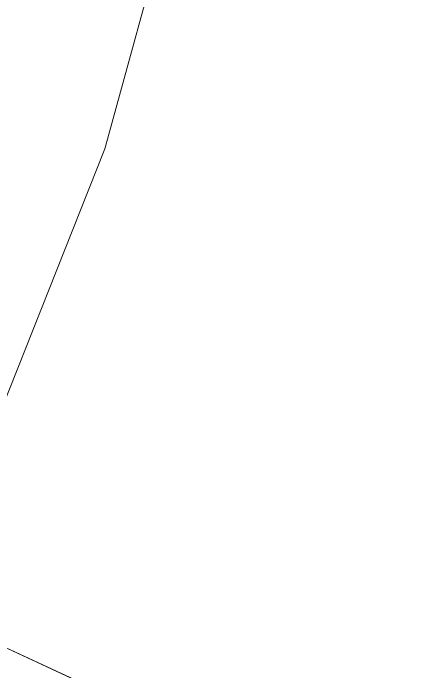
# Model space of a CAD drawing. Header units: metres. Extents: x -207 to 292, y -187 to 169.
# Drawn here: x -35.73 to -30.68, y -123.59 to -115.64 of the extents above; entities that cross this region are included whole.
import ezdxf

# ---------------------------------------------------------------- set-up
doc = ezdxf.new("R2010")
doc.units = ezdxf.units.M
doc.layers.add('C-TOPO', color=7, linetype='Continuous', lineweight=9)
doc.layers.add('C-TOPO-MAJR', color=7, linetype='Continuous', lineweight=35)
doc.layers.add('PR10-ARQ-PL-001-Emplazamiento-C-1_dwg', color=7, linetype='Continuous', lineweight=9, true_color=0x767676)

# ---------------------------------------------------------------- blocks, each defined once
blk = doc.blocks.new('PR10-ARQ-PL-001-Emplazamiento-C-1_dwg-674643-PLANTA EMPLAZAMIENTO ACTUALIZADO')
at = {"layer": 'C-TOPO', "flags": 128}
for points in [[(-36.1588, -113.1193), (-37.9528, -116.5881), (-37.9768, -116.6344), (-37.9813, -116.6431), (-38.0041, -116.6873), (-38.0916, -116.8564), (-38.7813, -118.1899), (-38.9393, -118.4956), (-38.9499, -118.5159), (-38.9919, -118.4941), (-39.0002, -118.5101), (-38.8671, -119.0205), (-38.4361, -120.673), (-36.9976, -122.2091), (-36.0937, -123.1743), (-32.2692, -124.945)], [(-41.5354, -117.1866), (-39.5779, -118.2085), (-39.0002, -118.5101), (-38.8671, -119.0205), (-38.4361, -120.673), (-36.9976, -122.2091), (-36.0937, -123.1743), (-32.2692, -124.945), (-31.4186, -127.5295), (-30.9869, -127.55), (-28.6845, -127.6589)]]:
    blk.add_lwpolyline(points, dxfattribs=at)
at = {"layer": 'C-TOPO-MAJR', "color": 1, "lineweight": 9, "true_color": 0xff0000, "flags": 128}
blk.add_lwpolyline([(-45.9407, -126.8058), (-45.0376, -126.6082), (-42.71, -125.7594), (-41.9559, -125.7551), (-37.026, -123.2481), (-36.5842, -122.6506), (-36.455, -121.8945), (-34.6203, -117.282), (-33.8417, -114.453), (-34.6754, -112.427), (-34.6812, -112.4129), (-34.8491, -112.357), (-35.0164, -112.2388), (-35.0007, -112.1665), (-35.1058, -112.0923), (-34.2151, -108.8244), (-35.0018, -107.6022), (-35.1025, -107.2422), (-36.1709, -106.7533), (-33.9792, -102.5775)], dxfattribs=at)

msp = doc.modelspace()

# ---------------------------------------------------------------- linework, layer by layer
at = {"layer": 'C-TOPO'}
for p, q in [((-36.0937, -123.1743), (-32.2692, -124.945)), ((-32.2692, -124.945), (-36.0937, -123.1743))]:
    msp.add_line(p, q, dxfattribs=at)
at = {"layer": 'C-TOPO-MAJR', "color": 1, "lineweight": 9, "true_color": 0xff0000, "flags": 128}
msp.add_lwpolyline([(-36.5842, -122.6506), (-36.455, -121.8945), (-34.6203, -117.282), (-33.8417, -114.453), (-34.6754, -112.427), (-34.6812, -112.4129), (-34.8491, -112.357), (-35.0164, -112.2388), (-35.0007, -112.1665), (-35.1058, -112.0923), (-34.2151, -108.8244), (-35.0018, -107.6022), (-35.1025, -107.2422), (-36.1709, -106.7533), (-33.9792, -102.5775), (-33.9331, -102.0664), (-33.8089, -101.7808), (-32.9178, -101.0667), (-32.7633, -100.9397), (-32.629, -100.949), (-31.7094, -99.2937), (-31.5676, -99.3879), (-30.9634, -98.6835), (-29.798, -99.271)], dxfattribs=at)

# ---------------------------------------------------------------- block references
at = {"layer": 'PR10-ARQ-PL-001-Emplazamiento-C-1_dwg', "color": 7}
msp.add_blockref('PR10-ARQ-PL-001-Emplazamiento-C-1_dwg-674643-PLANTA EMPLAZAMIENTO ACTUALIZADO', (0, 0), dxfattribs=at)

doc.saveas('drawing.dxf')
